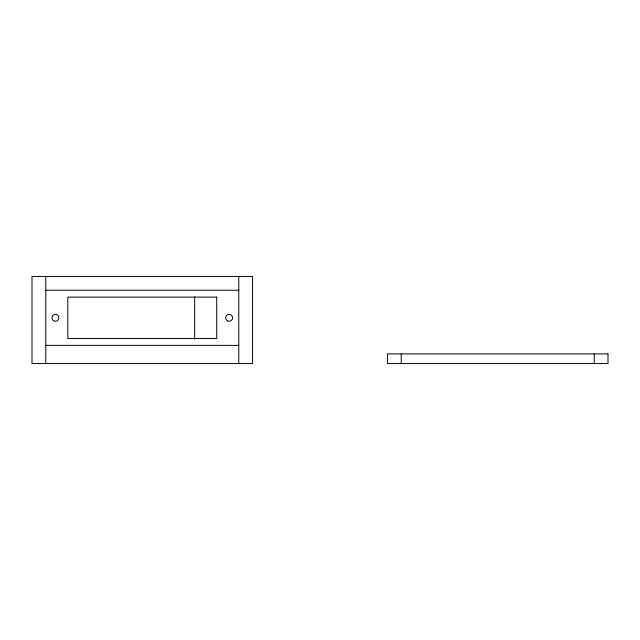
<?xml version="1.0" encoding="UTF-8"?>
<svg xmlns="http://www.w3.org/2000/svg" width="640" height="640" viewBox="0 0 640 640"><rect width="100%" height="100%" fill="white"/><g stroke="black" fill="none" stroke-linecap="round" stroke-linejoin="round"><path stroke-width="0.96" d="M45.784 290.224L238.776 290.224M45.784 345.368L238.776 345.368M594.216 353.912L594.216 363.56M401.224 353.912L401.224 363.56M238.776 276.44L238.776 363.56M194.664 296.888L194.664 339.208M45.784 276.44L45.784 363.56M252.56 276.44L32 276.44L32 363.56L252.56 363.56L252.56 276.44M216.72 297.12L67.84 297.12L67.84 338.472L216.72 338.472L216.72 297.12M608 353.912L387.44 353.912L387.44 363.56L608 363.56L608 353.912M227.408 320.776A3.448 3.448 0 0 0 232.576 317.792A3.448 3.448 0 0 0 227.408 314.808A3.448 3.448 0 0 0 227.408 320.776M53.712 320.776A3.448 3.448 0 0 0 58.88 317.792A3.448 3.448 0 0 0 53.712 314.808A3.448 3.448 0 0 0 53.712 320.776"/></g></svg>
